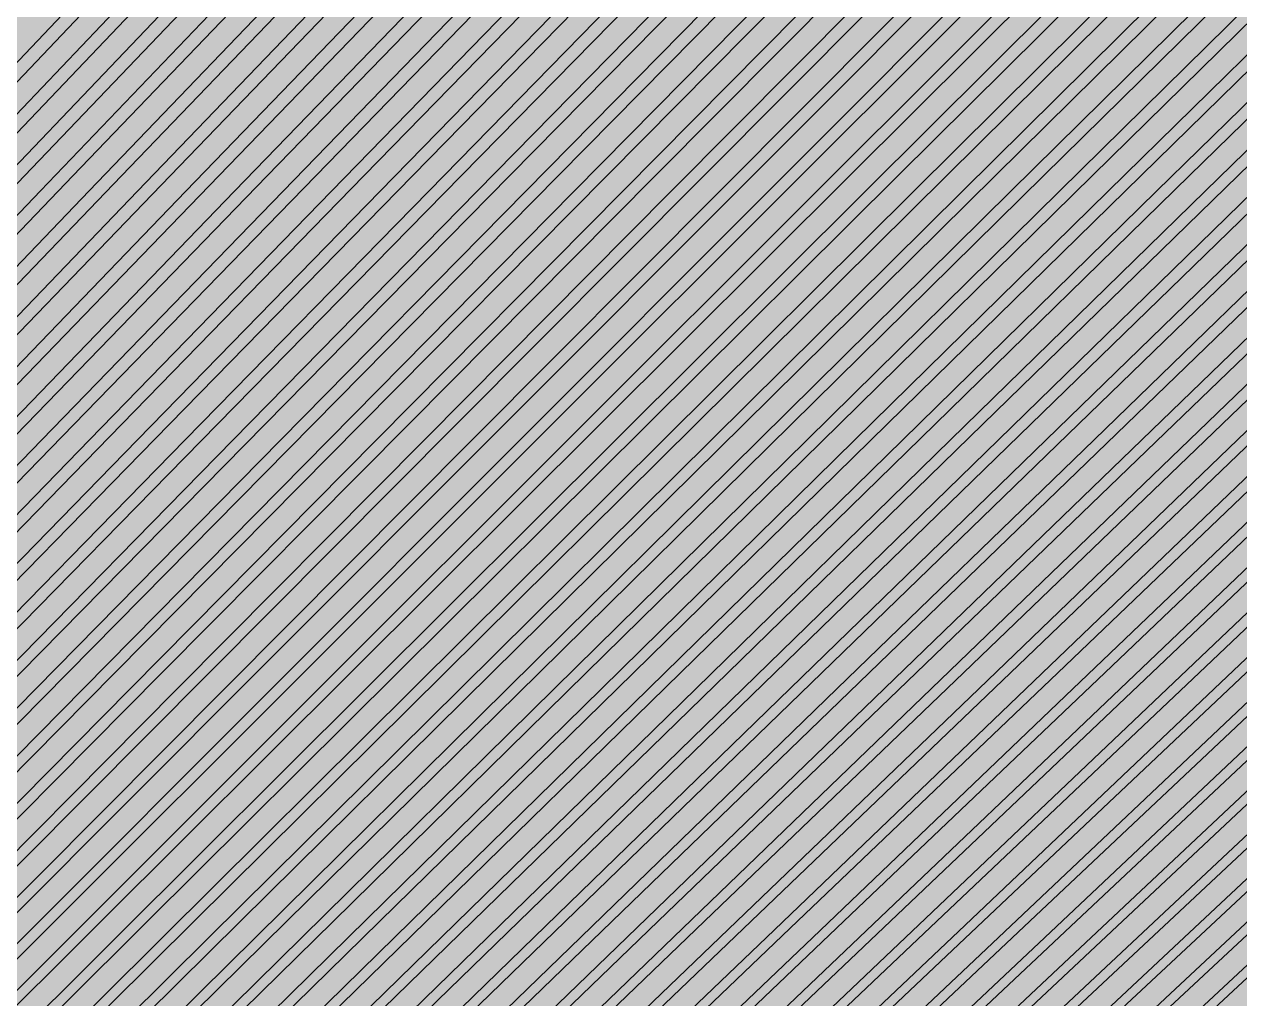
# Model space of a CAD drawing. Header units: metres. Extents: x -7231 to 10969, y -37556 to 1873.
# Drawn here: x 3355.6 to 3465.6, y -18628.2 to -18540 of the extents above; entities that cross this region are included whole.
import ezdxf

# ---------------------------------------------------------------- set-up
doc = ezdxf.new("R2010")
doc.units = ezdxf.units.M
for name, color, linetype in [('Metal1', 4, 'CONTINUOUS'), ('Metal2', 3, 'CONTINUOUS'), ('Polyimide', 7, 'CONTINUOUS')]:
    doc.layers.add(name, color=color, linetype=linetype)

msp = doc.modelspace()

# ---------------------------------------------------------------- hatches: boundary and pattern name
at = {"layer": 'Polyimide'}
msp.add_hatch(color=7, dxfattribs=at).paths.add_polyline_path([(4065.69, -468), (4066.67, -501.99), (4068.51, -535.99), (4071.41, -569.99), (4075.54, -603.99), (4081.04, -637.99), (4088.01, -671.99), (4096.52, -705.98), (4106.62, -739.98), (4118.33, -773.98), (4131.63, -807.98), (4146.49, -841.98), (4162.87, -875.98), (4180.68, -909.97), (4199.83, -943.97), (4220.22, -977.97), (4241.73, -1011.97), (4264.21, -1045.97), (4287.52, -1079.96), (4311.51, -1113.96), (4336.01, -1147.96), (4360.86, -1181.96), (4385.88, -1215.96), (4410.89, -1249.96), (4435.74, -1283.95), (4460.24, -1317.95), (4484.23, -1351.95), (4507.54, -1385.95), (4530.02, -1419.95), (4551.53, -1453.94), (4571.92, -1487.94), (4591.07, -1521.94), (4608.88, -1555.94), (4625.26, -1589.94), (4640.12, -1623.94), (4653.42, -1657.93), (4665.13, -1691.93), (4675.23, -1725.93), (4683.74, -1759.93), (4690.71, -1793.93), (4696.21, -1827.93), (4700.34, -1861.92), (4703.24, -1895.92), (4705.08, -1929.92), (4706.06, -1963.92), (4706.44, -1997.92), (4706.5, -2031.91), (4706.5, -4793.02), (4709.95, -4838.39), (4720.22, -4882.71), (4737.08, -4924.98), (4760.13, -4964.2), (4788.85, -4999.49), (4822.58, -5030.03), (4860.53, -5055.12), (4901.85, -5074.18), (4901.85, -5074.18), (4970.68, -5105.23), (5034.7, -5145.26), (5092.76, -5193.54), (5143.8, -5249.19), (5186.89, -5311.2), (5221.24, -5378.44), (5246.23, -5449.69), (5261.41, -5523.66), (5266.5, -5599), (5261.41, -5674.34), (5246.23, -5748.31), (5221.24, -5819.56), (5186.89, -5886.8), (5143.8, -5948.81), (5092.76, -6004.46), (5034.7, -6052.74), (4970.68, -6092.77), (4901.85, -6123.82), (4860.53, -6142.88), (4822.58, -6167.97), (4788.85, -6198.51), (4760.13, -6233.8), (4737.08, -6273.02), (4720.22, -6315.29), (4709.95, -6359.61), (4706.5, -6404.98), (4706.5, -9221.52), (4709.95, -9266.88), (4720.22, -9311.21), (4737.08, -9353.47), (4760.13, -9392.7), (4788.85, -9427.98), (4822.58, -9458.52), (4860.53, -9483.61), (4901.85, -9502.67), (4970.68, -9533.72), (5034.7, -9573.75), (5092.76, -9622.03), (5143.8, -9677.68), (5186.89, -9739.69), (5221.24, -9806.94), (5246.23, -9878.19), (5261.41, -9952.16), (5266.5, -10027.49), (5261.41, -10102.83), (5246.23, -10176.8), (5221.24, -10248.05), (5186.89, -10315.3), (5143.8, -10377.31), (5092.76, -10432.96), (5034.7, -10481.24), (4970.68, -10521.27), (4901.85, -10552.32), (4860.53, -10571.38), (4822.58, -10596.46), (4788.85, -10627), (4760.13, -10662.29), (4737.08, -10701.52), (4720.22, -10743.78), (4709.95, -10788.1), (4706.5, -10833.47), (4706.5, -13650.01), (4709.95, -13695.38), (4720.22, -13739.7), (4737.08, -13781.96), (4760.13, -13821.19), (4788.85, -13856.48), (4822.58, -13887.02), (4860.53, -13912.11), (4901.85, -13931.17), (4970.68, -13962.22), (5034.7, -14002.25), (5092.76, -14050.53), (5143.8, -14106.18), (5186.89, -14168.19), (5221.24, -14235.43), (5246.23, -14306.68), (5261.41, -14380.65), (5266.5, -14455.99), (5261.41, -14531.33), (5246.23, -14605.29), (5221.24, -14676.55), (5186.89, -14743.79), (5143.8, -14805.8), (5092.76, -14861.45), (5034.7, -14909.73), (4970.68, -14949.76), (4901.85, -14980.81), (4860.53, -14999.87), (4822.58, -15024.96), (4788.85, -15055.5), (4760.13, -15090.79), (4737.08, -15130.01), (4720.22, -15172.27), (4709.95, -15216.6), (4706.5, -15261.97), (4706.5, -15455.99), (4720.95, -15750.04), (4764.14, -16041.26), (4835.68, -16326.84), (4934.86, -16604.04), (5060.74, -16870.18), (5212.09, -17122.7), (5387.47, -17359.17), (5585.18, -17577.31), (5803.32, -17775.02), (6039.79, -17950.4), (6292.31, -18101.75), (6558.45, -18227.63), (6835.65, -18326.81), (7121.23, -18398.34), (7412.45, -18441.54), (7706.5, -18455.99), (9969.01, -18455.99), (10047.42, -18459.84), (10125.08, -18471.36), (10201.23, -18490.44), (10275.15, -18516.89), (10346.12, -18550.45), (10413.46, -18590.81), (10476.52, -18637.58), (10534.69, -18690.3), (10587.41, -18748.47), (10634.18, -18811.53), (10674.54, -18878.87), (10708.11, -18949.84), (10734.56, -19023.76), (10753.63, -19099.92), (10765.15, -19177.58), (10769.01, -19255.99), (10769.01, -20895.8), (10730.24, -20951.41), (10694.6, -21009.08), (10662.21, -21068.63), (10633.17, -21129.89), (10607.55, -21192.66), (10585.45, -21256.74), (10566.93, -21321.96), (10552.05, -21388.09), (10540.84, -21454.95), (10533.35, -21522.33), (10529.6, -21590.02), (10529.6, -21657.81), (10533.35, -21725.5), (10540.84, -21792.87), (10552.05, -21859.73), (10566.93, -21925.87), (10585.45, -21991.08), (10607.55, -22055.17), (10633.17, -22117.94), (10662.21, -22179.19), (10694.6, -22238.74), (10730.24, -22296.41), (10769.01, -22352.03), (10769.01, -32454.24), (10728.74, -32510.49), (10691.72, -32568.92), (10658.05, -32629.35), (10627.85, -32691.58), (10601.2, -32755.42), (10578.21, -32820.67), (10558.93, -32887.1), (10543.44, -32954.52), (10531.77, -33022.71), (10523.97, -33091.44), (10520.07, -33160.51), (10520.07, -33229.69), (10523.97, -33298.75), (10531.77, -33367.49), (10543.44, -33435.67), (10558.93, -33503.09), (10578.21, -33569.53), (10601.2, -33634.77), (10627.85, -33698.61), (10658.05, -33760.85), (10691.72, -33821.28), (10728.74, -33879.71), (10769.01, -33935.96), (10769.01, -36556), (10765.15, -36634.41), (10753.63, -36712.07), (10734.56, -36788.23), (10708.11, -36862.15), (10674.54, -36933.12), (10634.18, -37000.46), (10587.41, -37063.51), (10534.69, -37121.69), (10476.52, -37174.41), (10413.46, -37221.18), (10346.12, -37261.54), (10275.15, -37295.1), (10201.23, -37321.55), (10125.08, -37340.63), (10047.42, -37352.15), (9969.01, -37356), (-6231.01, -37356), (-6309.42, -37352.15), (-6387.08, -37340.63), (-6463.23, -37321.55), (-6537.15, -37295.1), (-6608.12, -37261.54), (-6675.46, -37221.18), (-6738.52, -37174.41), (-6796.69, -37121.69), (-6849.41, -37063.51), (-6896.18, -37000.46), (-6936.54, -36933.12), (-6970.11, -36862.15), (-6996.56, -36788.23), (-7015.63, -36712.07), (-7027.15, -36634.41), (-7031.01, -36556), (-7031.01, -33936), (-6990.74, -33879.75), (-6953.7, -33821.31), (-6920.03, -33760.88), (-6889.82, -33698.64), (-6863.18, -33634.8), (-6840.18, -33569.55), (-6820.9, -33503.11), (-6805.4, -33435.69), (-6793.74, -33367.49), (-6785.94, -33298.75), (-6782.03, -33229.68), (-6782.03, -33160.5), (-6785.94, -33091.43), (-6793.74, -33022.69), (-6805.4, -32954.5), (-6820.9, -32887.07), (-6840.18, -32820.63), (-6863.18, -32755.39), (-6889.82, -32691.54), (-6920.03, -32629.3), (-6953.7, -32568.87), (-6990.74, -32510.43), (-7031.01, -32454.18), (-7031.01, -22364.83), (-6990.74, -22308.58), (-6953.7, -22250.14), (-6920.03, -22189.71), (-6889.82, -22127.47), (-6863.18, -22063.62), (-6840.18, -21998.38), (-6820.9, -21931.94), (-6805.4, -21864.51), (-6793.74, -21796.32), (-6785.94, -21727.58), (-6782.03, -21658.51), (-6782.03, -21589.33), (-6785.94, -21520.26), (-6793.74, -21451.52), (-6805.4, -21383.32), (-6820.9, -21315.9), (-6840.18, -21249.46), (-6863.18, -21184.21), (-6889.82, -21120.37), (-6920.03, -21058.13), (-6953.7, -20997.7), (-6990.74, -20939.26), (-7031.01, -20883.01), (-7031.01, -19255.99), (-7027.15, -19177.58), (-7015.63, -19099.92), (-6996.56, -19023.76), (-6970.11, -18949.84), (-6936.54, -18878.87), (-6896.18, -18811.53), (-6849.41, -18748.47), (-6796.69, -18690.3), (-6738.52, -18637.58), (-6675.46, -18590.81), (-6608.12, -18550.45), (-6537.15, -18516.89), (-6463.23, -18490.44), (-6387.08, -18471.36), (-6309.42, -18459.84), (-6231.01, -18455.99), (-3968.5, -18455.99), (-3674.45, -18441.54), (-3383.23, -18398.34), (-3097.65, -18326.81), (-2820.45, -18227.63), (-2554.31, -18101.75), (-2301.79, -17950.4), (-2065.32, -17775.02), (-1847.18, -17577.31), (-1649.47, -17359.17), (-1474.09, -17122.7), (-1322.74, -16870.18), (-1196.86, -16604.04), (-1097.68, -16326.84), (-1026.14, -16041.26), (-982.95, -15750.04), (-968.5, -15455.99), (-968.5, -15261.97), (-971.95, -15216.6), (-982.22, -15172.27), (-999.08, -15130.01), (-1022.13, -15090.79), (-1050.85, -15055.5), (-1084.58, -15024.96), (-1122.53, -14999.87), (-1163.85, -14980.81), (-1232.68, -14949.76), (-1296.7, -14909.73), (-1354.76, -14861.45), (-1405.8, -14805.8), (-1448.89, -14743.79), (-1483.24, -14676.55), (-1508.23, -14605.29), (-1523.41, -14531.33), (-1528.5, -14455.99), (-1523.41, -14380.65), (-1508.23, -14306.68), (-1483.24, -14235.43), (-1448.89, -14168.19), (-1405.8, -14106.18), (-1354.76, -14050.53), (-1296.7, -14002.25), (-1232.68, -13962.22), (-1163.85, -13931.17), (-1122.53, -13912.11), (-1084.58, -13887.02), (-1050.85, -13856.48), (-1022.13, -13821.19), (-999.08, -13781.96), (-982.22, -13739.7), (-971.95, -13695.38), (-968.5, -13650.01), (-968.5, -12309.64), (-971.95, -12264.27), (-982.22, -12219.94), (-999.08, -12177.68), (-1022.13, -12138.46), (-1050.85, -12103.17), (-1084.58, -12072.63), (-1122.53, -12047.54), (-1163.85, -12028.48), (-1232.68, -11997.43), (-1296.7, -11957.4), (-1354.76, -11909.12), (-1405.8, -11853.47), (-1448.89, -11791.46), (-1483.24, -11724.22), (-1508.23, -11652.96), (-1523.41, -11579), (-1528.5, -11503.66), (-1523.41, -11428.32), (-1508.23, -11354.35), (-1483.24, -11283.1), (-1448.89, -11215.86), (-1405.8, -11153.85), (-1354.76, -11098.2), (-1296.7, -11049.92), (-1232.68, -11009.89), (-1163.85, -10978.84), (-1122.53, -10959.78), (-1084.58, -10934.69), (-1050.85, -10904.15), (-1022.13, -10868.86), (-999.08, -10829.63), (-982.22, -10787.37), (-971.95, -10743.05), (-968.5, -10697.68), (-968.5, -9357.31), (-971.95, -9311.94), (-982.22, -9267.62), (-999.08, -9225.35), (-1022.13, -9186.13), (-1050.85, -9150.84), (-1084.58, -9120.3), (-1122.53, -9095.21), (-1163.85, -9076.15), (-1163.85, -9076.15), (-1232.68, -9045.1), (-1296.7, -9005.07), (-1354.76, -8956.79), (-1405.8, -8901.14), (-1448.89, -8839.13), (-1483.24, -8771.89), (-1508.23, -8700.64), (-1523.41, -8626.67), (-1528.5, -8551.33), (-1523.41, -8475.99), (-1508.23, -8402.02), (-1483.24, -8330.77), (-1448.89, -8263.53), (-1405.8, -8201.52), (-1354.76, -8145.87), (-1296.7, -8097.59), (-1232.68, -8057.56), (-1163.85, -8026.51), (-1163.85, -8026.51), (-1122.53, -8007.45), (-1084.58, -7982.36), (-1050.85, -7951.82), (-1022.13, -7916.53), (-999.08, -7877.31), (-982.22, -7835.04), (-971.95, -7790.72), (-968.5, -7745.35), (-968.5, -6404.98), (-971.95, -6359.61), (-982.22, -6315.29), (-999.08, -6273.02), (-1022.13, -6233.8), (-1050.85, -6198.51), (-1084.58, -6167.97), (-1122.53, -6142.88), (-1163.85, -6123.82), (-1163.85, -6123.82), (-1232.68, -6092.77), (-1296.7, -6052.74), (-1354.76, -6004.46), (-1405.8, -5948.81), (-1448.89, -5886.8), (-1483.24, -5819.56), (-1508.23, -5748.31), (-1523.41, -5674.34), (-1528.5, -5599), (-1523.41, -5523.66), (-1508.23, -5449.69), (-1483.24, -5378.44), (-1448.89, -5311.2), (-1405.8, -5249.19), (-1354.76, -5193.54), (-1296.7, -5145.26), (-1232.68, -5105.23), (-1163.85, -5074.18), (-1163.85, -5074.18), (-1122.53, -5055.12), (-1084.58, -5030.03), (-1050.85, -4999.49), (-1022.13, -4964.2), (-999.08, -4924.98), (-982.22, -4882.71), (-971.95, -4838.39), (-968.5, -4793.02), (-968.5, -2031.91), (-968.44, -1997.92), (-968.06, -1963.92), (-967.05, -1929.92), (-965.18, -1895.92), (-962.22, -1861.92), (-958.01, -1827.93), (-952.41, -1793.93), (-945.31, -1759.93), (-936.64, -1725.93), (-926.35, -1691.93), (-914.43, -1657.93), (-900.88, -1623.94), (-885.74, -1589.94), (-869.05, -1555.94), (-850.91, -1521.94), (-831.4, -1487.94), (-810.63, -1453.94), (-788.72, -1419.95), (-765.82, -1385.95), (-742.07, -1351.95), (-717.63, -1317.95), (-692.67, -1283.95), (-667.36, -1249.96), (-641.88, -1215.96), (-616.39, -1181.96), (-591.08, -1147.96), (-566.12, -1113.96), (-541.68, -1079.96), (-517.93, -1045.97), (-495.03, -1011.97), (-473.12, -977.97), (-452.35, -943.97), (-432.84, -909.97), (-414.7, -875.98), (-398.01, -841.98), (-382.87, -807.98), (-369.32, -773.98), (-357.4, -739.98), (-347.11, -705.98), (-338.44, -671.99), (-331.34, -637.99), (-325.74, -603.99), (-321.53, -569.99), (-318.57, -535.99), (-316.7, -501.99), (-315.69, -468), (-315.31, -434), (-315.25, -400), (-315.25, 401), (-315.25, 451), (-315.25, 1644), (-270.25, 1644), (-270.03, 1637.13), (-269.35, 1630.29), (-268.23, 1623.52), (-266.67, 1616.82), (-264.68, 1610.25), (-262.26, 1603.82), (-259.42, 1597.56), (-256.18, 1591.5), (-252.55, 1585.67), (-248.55, 1580.08), (-244.19, 1574.77), (-239.5, 1569.75), (-234.48, 1565.06), (-229.17, 1560.7), (-223.58, 1556.7), (-217.75, 1553.07), (-211.69, 1549.83), (-205.43, 1546.99), (-199, 1544.57), (-192.43, 1542.58), (-185.73, 1541.02), (-178.96, 1539.9), (-172.12, 1539.22), (-165.25, 1539), (-158.38, 1539.22), (-151.54, 1539.9), (-144.77, 1541.02), (-138.07, 1542.58), (-131.5, 1544.57), (-125.07, 1546.99), (-118.81, 1549.83), (-112.75, 1553.07), (-106.92, 1556.7), (-101.33, 1560.7), (-96.02, 1565.06), (-91, 1569.75), (-86.31, 1574.77), (-81.95, 1580.08), (-77.95, 1585.67), (-74.32, 1591.5), (-71.08, 1597.56), (-68.24, 1603.82), (-65.82, 1610.25), (-63.83, 1616.82), (-62.27, 1623.52), (-61.15, 1630.29), (-60.47, 1637.13), (-60.25, 1644), (1853, 1644), (1853, 1573), (3815.25, 1573), (3815.46, 1579.54), (3816.11, 1586.05), (3817.17, 1592.51), (3818.66, 1598.88), (3820.56, 1605.14), (3822.86, 1611.27), (3825.56, 1617.23), (3828.65, 1623), (3832.1, 1628.56), (3835.91, 1633.88), (3840.07, 1638.93), (3844.54, 1643.71), (3849.32, 1648.18), (3854.37, 1652.34), (3859.69, 1656.15), (3865.25, 1659.6), (3871.02, 1662.69), (3876.98, 1665.39), (3883.11, 1667.69), (3889.37, 1669.59), (3895.74, 1671.08), (3902.2, 1672.14), (3908.71, 1672.79), (3915.25, 1673), (3921.79, 1672.79), (3928.3, 1672.14), (3934.76, 1671.08), (3941.13, 1669.59), (3947.39, 1667.69), (3953.52, 1665.39), (3959.48, 1662.69), (3965.25, 1659.6), (3970.81, 1656.15), (3976.13, 1652.34), (3981.18, 1648.18), (3985.96, 1643.71), (3990.43, 1638.93), (3994.59, 1633.88), (3998.4, 1628.56), (4001.85, 1623), (4004.94, 1617.23), (4007.64, 1611.27), (4009.94, 1605.14), (4011.84, 1598.88), (4013.33, 1592.51), (4014.39, 1586.05), (4015.04, 1579.54), (4015.25, 1573), (4065.25, 1573), (4065.25, 451), (4065.25, 401), (4065.25, -400), (4065.31, -434), (4065.69, -468)])

# ---------------------------------------------------------------- linework, layer by layer
at = {"layer": 'Metal1'}
for points in [[(3213.25, -19211.91), (3213.99, -18721.05), (3214.85, -18711.86), (3215.68, -18702.81), (3216.55, -18698.12), (3224.66, -18682.23), (3239.84, -18666.26), (3261.23, -18643.76), (3282.62, -18621.26), (3304.01, -18598.75), (3325.4, -18576.25), (3346.79, -18553.75), (3368.18, -18531.25), (3389.57, -18508.75), (3410.96, -18486.25), (3432.35, -18463.75), (3453.74, -18441.25)], [(3221.25, -19211.91), (3221.99, -18721.06), (3222.85, -18711.86), (3223.69, -18702.81), (3224.56, -18698.12), (3232.7, -18682.24), (3247.99, -18666.25), (3269.51, -18643.75), (3291.03, -18621.25), (3312.54, -18598.75), (3334.06, -18576.25), (3355.58, -18553.75), (3377.1, -18531.25), (3398.61, -18508.75), (3420.13, -18486.25), (3441.65, -18463.75), (3463.16, -18441.25)], [(3229.25, -19211.91), (3229.99, -18721.06), (3230.86, -18711.85), (3231.7, -18702.81), (3232.58, -18698.12), (3240.75, -18682.26), (3256.15, -18666.25), (3277.79, -18643.75), (3299.44, -18621.25), (3321.08, -18598.75), (3342.72, -18576.25), (3364.37, -18553.75), (3386.01, -18531.25), (3407.66, -18508.75), (3429.3, -18486.25), (3450.94, -18463.75), (3472.59, -18441.25)], [(3237.25, -19211.91), (3237.99, -18721.06), (3238.86, -18711.85), (3239.71, -18702.81), (3240.59, -18698.12), (3248.8, -18682.27), (3264.3, -18666.25), (3286.07, -18643.75), (3307.84, -18621.25), (3329.61, -18598.75), (3351.39, -18576.25), (3373.16, -18553.75), (3394.93, -18531.25), (3416.7, -18508.75), (3438.47, -18486.25), (3460.24, -18463.74), (3482.01, -18441.24)], [(3245.25, -19211.91), (3245.99, -18721.06), (3246.87, -18711.85), (3247.72, -18702.81), (3248.61, -18698.12), (3256.84, -18682.29), (3272.45, -18666.25), (3294.35, -18643.75), (3316.25, -18621.25), (3338.15, -18598.75), (3360.05, -18576.25), (3381.95, -18553.75), (3403.85, -18531.24), (3425.74, -18508.74), (3447.64, -18486.24), (3469.54, -18463.74), (3491.44, -18441.24)], [(3253.25, -19211.91), (3253.99, -18721.06), (3254.87, -18711.85), (3255.73, -18702.81), (3256.62, -18698.11), (3264.89, -18682.3), (3280.61, -18666.25), (3302.63, -18643.75), (3324.66, -18621.25), (3346.69, -18598.74), (3368.71, -18576.24), (3390.74, -18553.74), (3412.76, -18531.24), (3434.79, -18508.74), (3456.81, -18486.24), (3478.84, -18463.74), (3500.86, -18441.24)], [(3261.25, -19211.91), (3261.99, -18721.06), (3262.88, -18711.85), (3263.74, -18702.81), (3264.64, -18698.11), (3272.94, -18682.32), (3288.76, -18666.24), (3310.92, -18643.74), (3333.07, -18621.24), (3355.22, -18598.74), (3377.37, -18576.24), (3399.53, -18553.74), (3421.68, -18531.24), (3443.83, -18508.74), (3465.98, -18486.24), (3488.14, -18463.74), (3510.29, -18441.24)], [(3269.25, -19211.91), (3269.99, -18721.07), (3270.88, -18711.85), (3271.75, -18702.8), (3272.65, -18698.11), (3280.98, -18682.33), (3296.92, -18666.24), (3319.2, -18643.74), (3341.48, -18621.24), (3363.76, -18598.74), (3386.04, -18576.24), (3408.32, -18553.74), (3430.6, -18531.24), (3452.88, -18508.74), (3475.16, -18486.24), (3497.44, -18463.74), (3519.72, -18441.24)], [(3277.25, -19211.9), (3277.99, -18721.07), (3278.89, -18711.85), (3279.76, -18702.8), (3280.67, -18698.11), (3289.03, -18682.35), (3305.07, -18666.24), (3327.48, -18643.74), (3349.88, -18621.24), (3372.29, -18598.74), (3394.7, -18576.24), (3417.11, -18553.74), (3439.51, -18531.24), (3461.92, -18508.74), (3484.33, -18486.23), (3506.73, -18463.73), (3529.14, -18441.23)], [(3285.25, -19211.9), (3285.99, -18721.07), (3286.89, -18711.85), (3287.77, -18702.8), (3288.69, -18698.11), (3297.07, -18682.36), (3313.22, -18666.24), (3335.76, -18643.74), (3358.29, -18621.24), (3380.83, -18598.74), (3403.36, -18576.24), (3425.9, -18553.73), (3448.43, -18531.23), (3470.96, -18508.73), (3493.5, -18486.23), (3516.03, -18463.73), (3538.57, -18441.23)], [(3293.25, -19211.9), (3293.99, -18721.07), (3294.9, -18711.85), (3295.78, -18702.8), (3296.7, -18698.11), (3305.12, -18682.38), (3321.38, -18666.24), (3344.04, -18643.74), (3366.7, -18621.24), (3389.36, -18598.73), (3412.02, -18576.23), (3434.68, -18553.73), (3457.35, -18531.23), (3480.01, -18508.73), (3502.67, -18486.23), (3525.33, -18463.73), (3547.99, -18441.23)], [(3301.25, -19211.9), (3301.99, -18721.07), (3302.9, -18711.85), (3303.79, -18702.8), (3304.72, -18698.11), (3313.17, -18682.39), (3329.53, -18666.23), (3352.32, -18643.73), (3375.11, -18621.23), (3397.9, -18598.73), (3420.69, -18576.23), (3443.47, -18553.73), (3466.26, -18531.23), (3489.05, -18508.73), (3511.84, -18486.23), (3534.63, -18463.73), (3557.42, -18441.23)], [(3309.25, -19211.9), (3309.99, -18721.07), (3310.91, -18711.85), (3311.8, -18702.8), (3312.73, -18698.1), (3321.21, -18682.41), (3337.69, -18666.23), (3360.6, -18643.73), (3383.52, -18621.23), (3406.43, -18598.73), (3429.35, -18576.23), (3452.26, -18553.73), (3475.18, -18531.23), (3498.09, -18508.73), (3521.01, -18486.23), (3543.93, -18463.73), (3566.84, -18441.23)], [(3317.25, -19211.9), (3317.99, -18721.08), (3318.91, -18711.85), (3319.81, -18702.8), (3320.75, -18698.1), (3329.26, -18682.42), (3345.84, -18666.23), (3368.88, -18643.73), (3391.93, -18621.23), (3414.97, -18598.73), (3438.01, -18576.23), (3461.05, -18553.73), (3484.1, -18531.23), (3507.14, -18508.73), (3530.18, -18486.23), (3553.22, -18463.72), (3576.27, -18441.22)], [(3325.25, -19211.9), (3325.99, -18721.08), (3326.92, -18711.85), (3327.82, -18702.8), (3328.76, -18698.1), (3337.3, -18682.44), (3353.99, -18666.23), (3377.16, -18643.73), (3400.33, -18621.23), (3423.5, -18598.73), (3446.67, -18576.23), (3469.84, -18553.73), (3493.01, -18531.22), (3516.18, -18508.72), (3539.35, -18486.22), (3562.52, -18463.72), (3585.69, -18441.22)], [(3333.25, -19211.9), (3333.99, -18721.08), (3334.92, -18711.85), (3335.83, -18702.8), (3336.78, -18698.1), (3345.35, -18682.45), (3362.15, -18666.23), (3385.44, -18643.73), (3408.74, -18621.23), (3432.04, -18598.72), (3455.34, -18576.22), (3478.63, -18553.72), (3501.93, -18531.22), (3525.23, -18508.72), (3548.52, -18486.22), (3571.82, -18463.72), (3595.12, -18441.22)], [(3341.25, -19211.9), (3341.99, -18721.08), (3342.93, -18711.85), (3343.84, -18702.8), (3344.79, -18698.1), (3353.39, -18682.47), (3370.3, -18666.22), (3393.73, -18643.72), (3417.15, -18621.22), (3440.57, -18598.72), (3464, -18576.22), (3487.42, -18553.72), (3510.85, -18531.22), (3534.27, -18508.72), (3557.69, -18486.22), (3581.12, -18463.72), (3604.54, -18441.22)], [(3349.25, -19211.9), (3349.99, -18721.08), (3350.93, -18711.85), (3351.85, -18702.8), (3352.81, -18698.1), (3361.44, -18682.48), (3378.46, -18666.22), (3402.01, -18643.72), (3425.56, -18621.22), (3449.11, -18598.72), (3472.66, -18576.22), (3496.21, -18553.72), (3519.76, -18531.22), (3543.31, -18508.72), (3566.87, -18486.22), (3590.42, -18463.72), (3613.97, -18441.22)], [(3357.25, -19211.9), (3357.99, -18721.08), (3358.94, -18711.85), (3359.86, -18702.8), (3360.82, -18698.1), (3369.48, -18682.5), (3386.61, -18666.22), (3410.29, -18643.72), (3433.97, -18621.22), (3457.64, -18598.72), (3481.32, -18576.22), (3505, -18553.72), (3528.68, -18531.22), (3552.36, -18508.72), (3576.04, -18486.22), (3599.71, -18463.71), (3623.39, -18441.21)], [(3365.25, -19211.9), (3365.99, -18721.09), (3366.94, -18711.85), (3367.87, -18702.79), (3368.84, -18698.09), (3377.53, -18682.51), (3394.76, -18666.22), (3418.57, -18643.72), (3442.37, -18621.22), (3466.18, -18598.72), (3489.99, -18576.22), (3513.79, -18553.72), (3537.6, -18531.22), (3561.4, -18508.71), (3585.21, -18486.21), (3609.01, -18463.71), (3632.82, -18441.21)], [(3373.25, -19211.9), (3373.99, -18721.09), (3374.95, -18711.85), (3375.88, -18702.79), (3376.85, -18698.09), (3385.57, -18682.53), (3402.92, -18666.22), (3426.85, -18643.72), (3450.78, -18621.22), (3474.72, -18598.72), (3498.65, -18576.21), (3522.58, -18553.71), (3546.51, -18531.21), (3570.45, -18508.71), (3594.38, -18486.21), (3618.31, -18463.71), (3642.24, -18441.21)], [(3381.25, -19211.9), (3381.99, -18721.09), (3382.95, -18711.84), (3383.89, -18702.79), (3384.87, -18698.09), (3393.61, -18682.54), (3411.07, -18666.22), (3435.13, -18643.71), (3459.19, -18621.21), (3483.25, -18598.71), (3507.31, -18576.21), (3531.37, -18553.71), (3555.43, -18531.21), (3579.49, -18508.71), (3603.55, -18486.21), (3627.61, -18463.71), (3651.67, -18441.21)], [(3389.25, -19211.9), (3389.99, -18721.09), (3390.96, -18711.84), (3391.9, -18702.79), (3392.88, -18698.09), (3401.66, -18682.56), (3419.23, -18666.21), (3443.41, -18643.71), (3467.6, -18621.21), (3491.79, -18598.71), (3515.97, -18576.21), (3540.16, -18553.71), (3564.35, -18531.21), (3588.53, -18508.71), (3612.72, -18486.21), (3636.91, -18463.71), (3661.09, -18441.21)], [(3455.19, -18442.63), (3433.8, -18465.13), (3412.41, -18487.63), (3391.02, -18510.13), (3369.63, -18532.63), (3348.24, -18555.13), (3326.85, -18577.63), (3305.46, -18600.13), (3284.07, -18622.63), (3262.68, -18645.13), (3241.29, -18667.63), (3226.31, -18683.4), (3218.46, -18698.77), (3217.66, -18703.08), (3216.84, -18712.04), (3216.01, -18721.15), (3216.75, -19211.91)], [(3464.61, -18442.63), (3443.09, -18465.13), (3421.57, -18487.63), (3400.06, -18510.13), (3378.54, -18532.63), (3357.02, -18555.13), (3335.51, -18577.63), (3313.99, -18600.14), (3292.47, -18622.64), (3270.96, -18645.14), (3249.44, -18667.64), (3234.35, -18683.42), (3226.48, -18698.77), (3225.67, -18703.09), (3224.84, -18712.04), (3224.01, -18721.15), (3224.75, -19211.91)], [(3474.03, -18442.63), (3452.39, -18465.13), (3430.74, -18487.63), (3409.1, -18510.13), (3387.45, -18532.64), (3365.81, -18555.14), (3344.17, -18577.64), (3322.52, -18600.14), (3300.88, -18622.64), (3279.23, -18645.14), (3257.59, -18667.64), (3242.39, -18683.43), (3234.49, -18698.78), (3233.68, -18703.09), (3232.85, -18712.04), (3232.01, -18721.15), (3232.75, -19211.91)], [(3483.45, -18442.63), (3461.68, -18465.14), (3439.91, -18487.64), (3418.14, -18510.14), (3396.37, -18532.64), (3374.59, -18555.14), (3352.82, -18577.64), (3331.05, -18600.14), (3309.28, -18622.64), (3287.51, -18645.14), (3265.74, -18667.64), (3250.44, -18683.45), (3242.5, -18698.78), (3241.69, -18703.09), (3240.85, -18712.04), (3240.01, -18721.15), (3240.75, -19211.91)], [(3492.87, -18442.64), (3470.97, -18465.14), (3449.08, -18487.64), (3427.18, -18510.14), (3405.28, -18532.64), (3383.38, -18555.14), (3361.48, -18577.64), (3339.58, -18600.14), (3317.69, -18622.64), (3295.79, -18645.14), (3273.89, -18667.64), (3258.48, -18683.47), (3250.52, -18698.78), (3249.7, -18703.09), (3248.86, -18712.04), (3248.01, -18721.16), (3248.75, -19211.91)], [(3502.29, -18442.64), (3480.27, -18465.14), (3458.24, -18487.64), (3436.22, -18510.14), (3414.19, -18532.64), (3392.17, -18555.14), (3370.14, -18577.64), (3348.11, -18600.14), (3326.09, -18622.64), (3304.06, -18645.14), (3282.04, -18667.65), (3266.53, -18683.49), (3258.53, -18698.78), (3257.71, -18703.09), (3256.86, -18712.04), (3256.01, -18721.16), (3256.75, -19211.91)], [(3511.72, -18442.64), (3489.56, -18465.14), (3467.41, -18487.64), (3445.26, -18510.14), (3423.1, -18532.64), (3400.95, -18555.14), (3378.8, -18577.64), (3356.65, -18600.15), (3334.49, -18622.65), (3312.34, -18645.15), (3290.19, -18667.65), (3274.57, -18683.51), (3266.55, -18698.78), (3265.72, -18703.09), (3264.87, -18712.04), (3264.01, -18721.16), (3264.75, -19211.91)], [(3521.14, -18442.64), (3498.86, -18465.14), (3476.58, -18487.64), (3454.3, -18510.14), (3432.02, -18532.65), (3409.74, -18555.15), (3387.46, -18577.65), (3365.18, -18600.15), (3342.9, -18622.65), (3320.62, -18645.15), (3298.34, -18667.65), (3282.61, -18683.53), (3274.56, -18698.78), (3273.73, -18703.09), (3272.87, -18712.04), (3272.01, -18721.16), (3272.75, -19211.91)], [(3530.56, -18442.64), (3508.15, -18465.15), (3485.74, -18487.65), (3463.34, -18510.15), (3440.93, -18532.65), (3418.52, -18555.15), (3396.12, -18577.65), (3373.71, -18600.15), (3351.3, -18622.65), (3328.89, -18645.15), (3306.49, -18667.65), (3290.66, -18683.55), (3282.58, -18698.78), (3281.74, -18703.09), (3280.88, -18712.04), (3280.01, -18721.16), (3280.75, -19211.9)], [(3539.98, -18442.65), (3517.44, -18465.15), (3494.91, -18487.65), (3472.38, -18510.15), (3449.84, -18532.65), (3427.31, -18555.15), (3404.77, -18577.65), (3382.24, -18600.15), (3359.71, -18622.65), (3337.17, -18645.15), (3314.64, -18667.65), (3298.7, -18683.57), (3290.59, -18698.79), (3289.75, -18703.09), (3288.88, -18712.04), (3288.01, -18721.17), (3288.75, -19211.9)], [(3549.4, -18442.65), (3526.74, -18465.15), (3504.08, -18487.65), (3481.42, -18510.15), (3458.76, -18532.65), (3436.09, -18555.15), (3413.43, -18577.65), (3390.77, -18600.15), (3368.11, -18622.65), (3345.45, -18645.15), (3322.79, -18667.66), (3306.74, -18683.59), (3298.61, -18698.79), (3297.76, -18703.09), (3296.89, -18712.04), (3296.01, -18721.17), (3296.75, -19211.9)], [(3558.82, -18442.65), (3536.03, -18465.15), (3513.24, -18487.65), (3490.46, -18510.15), (3467.67, -18532.65), (3444.88, -18555.15), (3422.09, -18577.65), (3399.3, -18600.16), (3376.51, -18622.66), (3353.73, -18645.16), (3330.94, -18667.66), (3314.78, -18683.61), (3306.62, -18698.79), (3305.77, -18703.09), (3304.89, -18712.04), (3304.01, -18721.17), (3304.75, -19211.9)], [(3568.24, -18442.65), (3545.33, -18465.15), (3522.41, -18487.65), (3499.5, -18510.15), (3476.58, -18532.66), (3453.67, -18555.16), (3430.75, -18577.66), (3407.83, -18600.16), (3384.92, -18622.66), (3362, -18645.16), (3339.09, -18667.66), (3322.83, -18683.63), (3314.63, -18698.79), (3313.78, -18703.09), (3312.9, -18712.05), (3312.01, -18721.17), (3312.75, -19211.9)], [(3577.66, -18442.65), (3554.62, -18465.16), (3531.58, -18487.66), (3508.54, -18510.16), (3485.49, -18532.66), (3462.45, -18555.16), (3439.41, -18577.66), (3416.37, -18600.16), (3393.32, -18622.66), (3370.28, -18645.16), (3347.24, -18667.66), (3330.87, -18683.64), (3322.65, -18698.79), (3321.79, -18703.09), (3320.9, -18712.05), (3320.01, -18721.18), (3320.75, -19211.9)], [(3587.09, -18442.66), (3563.92, -18465.16), (3540.75, -18487.66), (3517.58, -18510.16), (3494.41, -18532.66), (3471.24, -18555.16), (3448.07, -18577.66), (3424.9, -18600.16), (3401.73, -18622.66), (3378.56, -18645.16), (3355.39, -18667.66), (3338.91, -18683.66), (3330.66, -18698.79), (3329.8, -18703.1), (3328.91, -18712.05), (3328.01, -18721.18), (3328.75, -19211.9)], [(3596.51, -18442.66), (3573.21, -18465.16), (3549.91, -18487.66), (3526.62, -18510.16), (3503.32, -18532.66), (3480.02, -18555.16), (3456.73, -18577.66), (3433.43, -18600.16), (3410.13, -18622.66), (3386.83, -18645.16), (3363.54, -18667.67), (3346.95, -18683.68), (3338.68, -18698.79), (3337.81, -18703.1), (3336.91, -18712.05), (3336.01, -18721.18), (3336.75, -19211.9)], [(3605.93, -18442.66), (3582.5, -18465.16), (3559.08, -18487.66), (3535.66, -18510.16), (3512.23, -18532.66), (3488.81, -18555.16), (3465.38, -18577.66), (3441.96, -18600.17), (3418.54, -18622.67), (3395.11, -18645.17), (3371.69, -18667.67), (3355, -18683.7), (3346.69, -18698.8), (3345.82, -18703.1), (3344.92, -18712.05), (3344.01, -18721.18), (3344.75, -19211.9)], [(3615.35, -18442.66), (3591.8, -18465.16), (3568.25, -18487.66), (3544.7, -18510.16), (3521.14, -18532.66), (3497.59, -18555.17), (3474.04, -18577.67), (3450.49, -18600.17), (3426.94, -18622.67), (3403.39, -18645.17), (3379.84, -18667.67), (3363.04, -18683.72), (3354.71, -18698.8), (3353.83, -18703.1), (3352.92, -18712.05), (3352.01, -18721.18), (3352.75, -19211.9)], [(3624.77, -18442.66), (3601.09, -18465.16), (3577.41, -18487.67), (3553.74, -18510.17), (3530.06, -18532.67), (3506.38, -18555.17), (3482.7, -18577.67), (3459.02, -18600.17), (3435.34, -18622.67), (3411.67, -18645.17), (3387.99, -18667.67), (3371.08, -18683.74), (3362.72, -18698.8), (3361.84, -18703.1), (3360.93, -18712.05), (3360.01, -18721.19), (3360.75, -19211.9)], [(3634.19, -18442.67), (3610.39, -18465.17), (3586.58, -18487.67), (3562.78, -18510.17), (3538.97, -18532.67), (3515.16, -18555.17), (3491.36, -18577.67), (3467.55, -18600.17), (3443.75, -18622.67), (3419.94, -18645.17), (3396.14, -18667.67), (3379.12, -18683.76), (3370.74, -18698.8), (3369.85, -18703.1), (3368.93, -18712.05), (3368.01, -18721.19), (3368.75, -19211.9)], [(3643.61, -18442.67), (3619.68, -18465.17), (3595.75, -18487.67), (3571.82, -18510.17), (3547.88, -18532.67), (3523.95, -18555.17), (3500.02, -18577.67), (3476.09, -18600.17), (3452.15, -18622.67), (3428.22, -18645.17), (3404.29, -18667.67), (3387.16, -18683.77), (3378.75, -18698.8), (3377.86, -18703.1), (3376.94, -18712.05), (3376.01, -18721.19), (3376.75, -19211.9)], [(3653.03, -18442.67), (3628.97, -18465.17), (3604.91, -18487.67), (3580.86, -18510.17), (3556.8, -18532.67), (3532.74, -18555.17), (3508.68, -18577.67), (3484.62, -18600.17), (3460.56, -18622.68), (3436.5, -18645.18), (3412.44, -18667.68), (3395.21, -18683.79), (3386.76, -18698.8), (3385.87, -18703.1), (3384.94, -18712.05), (3384.01, -18721.19), (3384.75, -19211.9)], [(3662.46, -18442.67), (3638.27, -18465.17), (3614.08, -18487.67), (3589.9, -18510.17), (3565.71, -18532.67), (3541.52, -18555.17), (3517.33, -18577.68), (3493.15, -18600.18), (3468.96, -18622.68), (3444.77, -18645.18), (3420.59, -18667.68), (3403.25, -18683.81), (3394.78, -18698.8), (3393.88, -18703.1), (3392.95, -18712.05), (3392.01, -18721.2), (3392.75, -19211.9)]]:
    msp.add_lwpolyline(points, dxfattribs=at)
at = {"layer": 'Metal2'}
for points in [[(3217.25, -19211.91), (3217.99, -18721.06), (3218.85, -18711.86), (3219.68, -18702.81), (3220.56, -18698.12), (3228.68, -18682.24), (3243.92, -18666.26), (3265.37, -18643.76), (3286.82, -18621.25), (3308.28, -18598.75), (3329.73, -18576.25), (3351.18, -18553.75), (3372.64, -18531.25), (3394.09, -18508.75), (3415.54, -18486.25), (3437, -18463.75), (3458.45, -18441.25)], [(3225.25, -19211.91), (3225.99, -18721.06), (3226.85, -18711.85), (3227.69, -18702.81), (3228.57, -18698.12), (3236.73, -18682.25), (3252.07, -18666.25), (3273.65, -18643.75), (3295.23, -18621.25), (3316.81, -18598.75), (3338.39, -18576.25), (3359.97, -18553.75), (3381.55, -18531.25), (3403.13, -18508.75), (3424.71, -18486.25), (3446.3, -18463.75), (3467.88, -18441.25)], [(3233.25, -19211.91), (3233.99, -18721.06), (3234.86, -18711.85), (3235.7, -18702.81), (3236.59, -18698.12), (3244.77, -18682.27), (3260.22, -18666.25), (3281.93, -18643.75), (3303.64, -18621.25), (3325.35, -18598.75), (3347.05, -18576.25), (3368.76, -18553.75), (3390.47, -18531.25), (3412.18, -18508.75), (3433.89, -18486.25), (3455.59, -18463.75), (3477.3, -18441.24)], [(3241.25, -19211.91), (3241.99, -18721.06), (3242.86, -18711.85), (3243.71, -18702.81), (3244.6, -18698.12), (3252.82, -18682.28), (3268.38, -18666.25), (3290.21, -18643.75), (3312.05, -18621.25), (3333.88, -18598.75), (3355.72, -18576.25), (3377.55, -18553.75), (3399.39, -18531.25), (3421.22, -18508.74), (3443.06, -18486.24), (3464.89, -18463.74), (3486.73, -18441.24)], [(3249.25, -19211.91), (3249.99, -18721.06), (3250.87, -18711.85), (3251.72, -18702.81), (3252.62, -18698.12), (3260.87, -18682.3), (3276.53, -18666.25), (3298.49, -18643.75), (3320.46, -18621.25), (3342.42, -18598.75), (3364.38, -18576.24), (3386.34, -18553.74), (3408.3, -18531.24), (3430.27, -18508.74), (3452.23, -18486.24), (3474.19, -18463.74), (3496.15, -18441.24)], [(3257.25, -19211.91), (3257.99, -18721.06), (3258.87, -18711.85), (3259.73, -18702.81), (3260.63, -18698.11), (3268.91, -18682.31), (3284.69, -18666.25), (3306.77, -18643.74), (3328.86, -18621.24), (3350.95, -18598.74), (3373.04, -18576.24), (3395.13, -18553.74), (3417.22, -18531.24), (3439.31, -18508.74), (3461.4, -18486.24), (3483.49, -18463.74), (3505.58, -18441.24)], [(3265.25, -19211.91), (3265.99, -18721.06), (3266.88, -18711.85), (3267.74, -18702.8), (3268.65, -18698.11), (3276.96, -18682.33), (3292.84, -18666.24), (3315.06, -18643.74), (3337.27, -18621.24), (3359.49, -18598.74), (3381.7, -18576.24), (3403.92, -18553.74), (3426.14, -18531.24), (3448.35, -18508.74), (3470.57, -18486.24), (3492.79, -18463.74), (3515, -18441.24)], [(3273.25, -19211.91), (3273.99, -18721.07), (3274.88, -18711.85), (3275.75, -18702.8), (3276.66, -18698.11), (3285.01, -18682.34), (3300.99, -18666.24), (3323.34, -18643.74), (3345.68, -18621.24), (3368.02, -18598.74), (3390.37, -18576.24), (3412.71, -18553.74), (3435.05, -18531.24), (3457.4, -18508.74), (3479.74, -18486.24), (3502.08, -18463.74), (3524.43, -18441.23)], [(3281.25, -19211.9), (3281.99, -18721.07), (3282.89, -18711.85), (3283.76, -18702.8), (3284.68, -18698.11), (3293.05, -18682.36), (3309.15, -18666.24), (3331.62, -18643.74), (3354.09, -18621.24), (3376.56, -18598.74), (3399.03, -18576.24), (3421.5, -18553.74), (3443.97, -18531.24), (3466.44, -18508.73), (3488.91, -18486.23), (3511.38, -18463.73), (3533.85, -18441.23)], [(3289.25, -19211.9), (3289.99, -18721.07), (3290.89, -18711.85), (3291.77, -18702.8), (3292.69, -18698.11), (3301.1, -18682.37), (3317.3, -18666.24), (3339.9, -18643.74), (3362.5, -18621.24), (3385.09, -18598.74), (3407.69, -18576.23), (3430.29, -18553.73), (3452.89, -18531.23), (3475.49, -18508.73), (3498.08, -18486.23), (3520.68, -18463.73), (3543.28, -18441.23)], [(3297.25, -19211.9), (3297.99, -18721.07), (3298.9, -18711.85), (3299.78, -18702.8), (3300.71, -18698.11), (3309.14, -18682.39), (3325.46, -18666.24), (3348.18, -18643.73), (3370.91, -18621.23), (3393.63, -18598.73), (3416.35, -18576.23), (3439.08, -18553.73), (3461.8, -18531.23), (3484.53, -18508.73), (3507.25, -18486.23), (3529.98, -18463.73), (3552.7, -18441.23)], [(3305.25, -19211.9), (3305.99, -18721.07), (3306.91, -18711.85), (3307.79, -18702.8), (3308.72, -18698.1), (3317.19, -18682.4), (3333.61, -18666.23), (3356.46, -18643.73), (3379.31, -18621.23), (3402.17, -18598.73), (3425.02, -18576.23), (3447.87, -18553.73), (3470.72, -18531.23), (3493.57, -18508.73), (3516.42, -18486.23), (3539.28, -18463.73), (3562.13, -18441.23)], [(3313.25, -19211.9), (3313.99, -18721.07), (3314.91, -18711.85), (3315.8, -18702.8), (3316.74, -18698.1), (3325.23, -18682.42), (3341.76, -18666.23), (3364.74, -18643.73), (3387.72, -18621.23), (3410.7, -18598.73), (3433.68, -18576.23), (3456.66, -18553.73), (3479.64, -18531.23), (3502.62, -18508.73), (3525.6, -18486.23), (3548.57, -18463.73), (3571.55, -18441.22)], [(3321.25, -19211.9), (3321.99, -18721.08), (3322.92, -18711.85), (3323.81, -18702.8), (3324.75, -18698.1), (3333.28, -18682.43), (3349.92, -18666.23), (3373.02, -18643.73), (3396.13, -18621.23), (3419.24, -18598.73), (3442.34, -18576.23), (3465.45, -18553.73), (3488.55, -18531.23), (3511.66, -18508.72), (3534.77, -18486.22), (3557.87, -18463.72), (3580.98, -18441.22)], [(3329.25, -19211.9), (3329.99, -18721.08), (3330.92, -18711.85), (3331.82, -18702.8), (3332.77, -18698.1), (3341.32, -18682.45), (3358.07, -18666.23), (3381.3, -18643.73), (3404.54, -18621.23), (3427.77, -18598.73), (3451, -18576.22), (3474.24, -18553.72), (3497.47, -18531.22), (3520.7, -18508.72), (3543.94, -18486.22), (3567.17, -18463.72), (3590.4, -18441.22)], [(3337.25, -19211.9), (3337.99, -18721.08), (3338.93, -18711.85), (3339.83, -18702.8), (3340.79, -18698.1), (3349.37, -18682.46), (3366.23, -18666.23), (3389.59, -18643.73), (3412.95, -18621.22), (3436.31, -18598.72), (3459.67, -18576.22), (3483.03, -18553.72), (3506.39, -18531.22), (3529.75, -18508.72), (3553.11, -18486.22), (3576.47, -18463.72), (3599.83, -18441.22)], [(3345.25, -19211.9), (3345.99, -18721.08), (3346.93, -18711.85), (3347.84, -18702.8), (3348.8, -18698.1), (3357.41, -18682.48), (3374.38, -18666.22), (3397.87, -18643.72), (3421.35, -18621.22), (3444.84, -18598.72), (3468.33, -18576.22), (3491.82, -18553.72), (3515.3, -18531.22), (3538.79, -18508.72), (3562.28, -18486.22), (3585.77, -18463.72), (3609.25, -18441.22)], [(3353.25, -19211.9), (3353.99, -18721.08), (3354.94, -18711.85), (3355.85, -18702.8), (3356.82, -18698.1), (3365.46, -18682.49), (3382.53, -18666.22), (3406.15, -18643.72), (3429.76, -18621.22), (3453.38, -18598.72), (3476.99, -18576.22), (3500.61, -18553.72), (3524.22, -18531.22), (3547.84, -18508.72), (3571.45, -18486.22), (3595.07, -18463.72), (3618.68, -18441.22)], [(3361.25, -19211.9), (3361.99, -18721.08), (3362.94, -18711.85), (3363.86, -18702.8), (3364.83, -18698.09), (3373.5, -18682.51), (3390.69, -18666.22), (3414.43, -18643.72), (3438.17, -18621.22), (3461.91, -18598.72), (3485.65, -18576.22), (3509.4, -18553.72), (3533.14, -18531.22), (3556.88, -18508.72), (3580.62, -18486.21), (3604.36, -18463.71), (3628.11, -18441.21)], [(3369.25, -19211.9), (3369.99, -18721.09), (3370.95, -18711.85), (3371.87, -18702.79), (3372.85, -18698.09), (3381.55, -18682.52), (3398.84, -18666.22), (3422.71, -18643.72), (3446.58, -18621.22), (3470.45, -18598.72), (3494.32, -18576.22), (3518.19, -18553.71), (3542.05, -18531.21), (3565.92, -18508.71), (3589.79, -18486.21), (3613.66, -18463.71), (3637.53, -18441.21)], [(3377.25, -19211.9), (3377.99, -18721.09), (3378.95, -18711.84), (3379.88, -18702.79), (3380.86, -18698.09), (3389.59, -18682.53), (3406.99, -18666.22), (3430.99, -18643.72), (3454.99, -18621.22), (3478.98, -18598.71), (3502.98, -18576.21), (3526.98, -18553.71), (3550.97, -18531.21), (3574.97, -18508.71), (3598.96, -18486.21), (3622.96, -18463.71), (3646.96, -18441.21)], [(3385.25, -19211.9), (3385.99, -18721.09), (3386.96, -18711.84), (3387.89, -18702.79), (3388.88, -18698.09), (3397.64, -18682.55), (3415.15, -18666.21), (3439.27, -18643.71), (3463.39, -18621.21), (3487.52, -18598.71), (3511.64, -18576.21), (3535.76, -18553.71), (3559.89, -18531.21), (3584.01, -18508.71), (3608.13, -18486.21), (3632.26, -18463.71), (3656.38, -18441.21)], [(3393.25, -19211.9), (3393.99, -18721.09), (3394.96, -18711.84), (3395.9, -18702.79), (3396.89, -18698.09), (3405.68, -18682.56), (3423.3, -18666.21), (3447.55, -18643.71), (3471.8, -18621.21), (3496.05, -18598.71), (3520.3, -18576.21), (3544.55, -18553.71), (3568.8, -18531.21), (3593.05, -18508.71), (3617.31, -18486.21), (3641.56, -18463.71), (3665.81, -18441.21)], [(3450.48, -18442.63), (3429.15, -18465.13), (3407.82, -18487.63), (3386.5, -18510.13), (3365.17, -18532.63), (3343.85, -18555.13), (3322.52, -18577.63), (3301.19, -18600.13), (3279.87, -18622.63), (3258.54, -18645.13), (3237.21, -18667.63), (3222.28, -18683.39), (3214.45, -18698.77), (3213.66, -18703.08), (3212.84, -18712.04), (3212.01, -18721.15), (3212.75, -19211.91)], [(3459.9, -18442.63), (3438.44, -18465.13), (3416.99, -18487.63), (3395.54, -18510.13), (3374.08, -18532.63), (3352.63, -18555.13), (3331.18, -18577.63), (3309.72, -18600.13), (3288.27, -18622.63), (3266.82, -18645.14), (3245.36, -18667.64), (3230.33, -18683.41), (3222.47, -18698.77), (3221.67, -18703.08), (3220.84, -18712.04), (3220.01, -18721.15), (3220.75, -19211.91)], [(3469.32, -18442.63), (3447.74, -18465.13), (3426.16, -18487.63), (3404.58, -18510.13), (3383, -18532.63), (3361.42, -18555.13), (3339.84, -18577.64), (3318.26, -18600.14), (3296.67, -18622.64), (3275.09, -18645.14), (3253.51, -18667.64), (3238.37, -18683.43), (3230.48, -18698.77), (3229.68, -18703.09), (3228.85, -18712.04), (3228.01, -18721.15), (3228.75, -19211.91)], [(3478.74, -18442.63), (3457.03, -18465.13), (3435.33, -18487.63), (3413.62, -18510.14), (3391.91, -18532.64), (3370.2, -18555.14), (3348.49, -18577.64), (3326.79, -18600.14), (3305.08, -18622.64), (3283.37, -18645.14), (3261.66, -18667.64), (3246.42, -18683.44), (3238.5, -18698.78), (3237.69, -18703.09), (3236.85, -18712.04), (3236.01, -18721.15), (3236.75, -19211.91)], [(3488.16, -18442.64), (3466.33, -18465.14), (3444.49, -18487.64), (3422.66, -18510.14), (3400.82, -18532.64), (3378.99, -18555.14), (3357.15, -18577.64), (3335.32, -18600.14), (3313.48, -18622.64), (3291.65, -18645.14), (3269.81, -18667.64), (3254.46, -18683.46), (3246.51, -18698.78), (3245.7, -18703.09), (3244.86, -18712.04), (3244.01, -18721.16), (3244.75, -19211.91)], [(3497.58, -18442.64), (3475.62, -18465.14), (3453.66, -18487.64), (3431.7, -18510.14), (3409.74, -18532.64), (3387.77, -18555.14), (3365.81, -18577.64), (3343.85, -18600.14), (3321.89, -18622.64), (3299.93, -18645.14), (3277.96, -18667.64), (3262.5, -18683.48), (3254.53, -18698.78), (3253.71, -18703.09), (3252.86, -18712.04), (3252.01, -18721.16), (3252.75, -19211.91)], [(3507, -18442.64), (3484.92, -18465.14), (3462.83, -18487.64), (3440.74, -18510.14), (3418.65, -18532.64), (3396.56, -18555.14), (3374.47, -18577.64), (3352.38, -18600.14), (3330.29, -18622.65), (3308.2, -18645.15), (3286.11, -18667.65), (3270.55, -18683.5), (3262.54, -18698.78), (3261.72, -18703.09), (3260.87, -18712.04), (3260.01, -18721.16), (3260.75, -19211.91)], [(3516.43, -18442.64), (3494.21, -18465.14), (3471.99, -18487.64), (3449.78, -18510.14), (3427.56, -18532.64), (3405.34, -18555.15), (3383.13, -18577.65), (3360.91, -18600.15), (3338.7, -18622.65), (3316.48, -18645.15), (3294.26, -18667.65), (3278.59, -18683.52), (3270.55, -18698.78), (3269.72, -18703.09), (3268.87, -18712.04), (3268.01, -18721.16), (3268.75, -19211.91)], [(3525.85, -18442.64), (3503.5, -18465.14), (3481.16, -18487.65), (3458.82, -18510.15), (3436.47, -18532.65), (3414.13, -18555.15), (3391.79, -18577.65), (3369.44, -18600.15), (3347.1, -18622.65), (3324.76, -18645.15), (3302.41, -18667.65), (3286.63, -18683.54), (3278.57, -18698.78), (3277.73, -18703.09), (3276.88, -18712.04), (3276.01, -18721.16), (3276.75, -19211.91)], [(3535.27, -18442.65), (3512.8, -18465.15), (3490.33, -18487.65), (3467.86, -18510.15), (3445.39, -18532.65), (3422.92, -18555.15), (3400.44, -18577.65), (3377.97, -18600.15), (3355.5, -18622.65), (3333.03, -18645.15), (3310.56, -18667.65), (3294.68, -18683.56), (3286.58, -18698.78), (3285.74, -18703.09), (3284.88, -18712.04), (3284.01, -18721.17), (3284.75, -19211.9)], [(3544.69, -18442.65), (3522.09, -18465.15), (3499.49, -18487.65), (3476.9, -18510.15), (3454.3, -18532.65), (3431.7, -18555.15), (3409.1, -18577.65), (3386.51, -18600.15), (3363.91, -18622.65), (3341.31, -18645.15), (3318.71, -18667.65), (3302.72, -18683.58), (3294.6, -18698.79), (3293.75, -18703.09), (3292.89, -18712.04), (3292.01, -18721.17), (3292.75, -19211.9)], [(3554.11, -18442.65), (3531.39, -18465.15), (3508.66, -18487.65), (3485.94, -18510.15), (3463.21, -18532.65), (3440.49, -18555.15), (3417.76, -18577.65), (3395.04, -18600.15), (3372.31, -18622.66), (3349.59, -18645.16), (3326.86, -18667.66), (3310.76, -18683.6), (3302.61, -18698.79), (3301.76, -18703.09), (3300.89, -18712.04), (3300.01, -18721.17), (3300.75, -19211.9)], [(3563.53, -18442.65), (3540.68, -18465.15), (3517.83, -18487.65), (3494.98, -18510.15), (3472.12, -18532.65), (3449.27, -18555.16), (3426.42, -18577.66), (3403.57, -18600.16), (3380.72, -18622.66), (3357.86, -18645.16), (3335.01, -18667.66), (3318.81, -18683.62), (3310.63, -18698.79), (3309.77, -18703.09), (3308.9, -18712.05), (3308.01, -18721.17), (3308.75, -19211.9)], [(3572.95, -18442.65), (3549.97, -18465.15), (3527, -18487.66), (3504.02, -18510.16), (3481.04, -18532.66), (3458.06, -18555.16), (3435.08, -18577.66), (3412.1, -18600.16), (3389.12, -18622.66), (3366.14, -18645.16), (3343.16, -18667.66), (3326.85, -18683.63), (3318.64, -18698.79), (3317.78, -18703.09), (3316.9, -18712.05), (3316.01, -18721.17), (3316.75, -19211.9)], [(3582.37, -18442.66), (3559.27, -18465.16), (3536.16, -18487.66), (3513.06, -18510.16), (3489.95, -18532.66), (3466.84, -18555.16), (3443.74, -18577.66), (3420.63, -18600.16), (3397.52, -18622.66), (3374.42, -18645.16), (3351.31, -18667.66), (3334.89, -18683.65), (3326.66, -18698.79), (3325.79, -18703.1), (3324.91, -18712.05), (3324.01, -18721.18), (3324.75, -19211.9)], [(3591.8, -18442.66), (3568.56, -18465.16), (3545.33, -18487.66), (3522.1, -18510.16), (3498.86, -18532.66), (3475.63, -18555.16), (3452.4, -18577.66), (3429.16, -18600.16), (3405.93, -18622.66), (3382.7, -18645.16), (3359.46, -18667.66), (3342.93, -18683.67), (3334.67, -18698.79), (3333.8, -18703.1), (3332.91, -18712.05), (3332.01, -18721.18), (3332.75, -19211.9)], [(3601.22, -18442.66), (3577.86, -18465.16), (3554.5, -18487.66), (3531.14, -18510.16), (3507.78, -18532.66), (3484.41, -18555.16), (3461.05, -18577.66), (3437.69, -18600.16), (3414.33, -18622.66), (3390.97, -18645.17), (3367.61, -18667.67), (3350.98, -18683.69), (3342.68, -18698.79), (3341.81, -18703.1), (3340.92, -18712.05), (3340.01, -18721.18), (3340.75, -19211.9)], [(3610.64, -18442.66), (3587.15, -18465.16), (3563.66, -18487.66), (3540.18, -18510.16), (3516.69, -18532.66), (3493.2, -18555.16), (3469.71, -18577.67), (3446.23, -18600.17), (3422.74, -18622.67), (3399.25, -18645.17), (3375.76, -18667.67), (3359.02, -18683.71), (3350.7, -18698.8), (3349.82, -18703.1), (3348.92, -18712.05), (3348.01, -18721.18), (3348.75, -19211.9)], [(3620.06, -18442.66), (3596.45, -18465.16), (3572.83, -18487.66), (3549.22, -18510.17), (3525.6, -18532.67), (3501.99, -18555.17), (3478.37, -18577.67), (3454.76, -18600.17), (3431.14, -18622.67), (3407.53, -18645.17), (3383.91, -18667.67), (3367.06, -18683.73), (3358.71, -18698.8), (3357.83, -18703.1), (3356.93, -18712.05), (3356.01, -18721.19), (3356.75, -19211.9)], [(3629.48, -18442.67), (3605.74, -18465.17), (3582, -18487.67), (3558.26, -18510.17), (3534.51, -18532.67), (3510.77, -18555.17), (3487.03, -18577.67), (3463.29, -18600.17), (3439.55, -18622.67), (3415.8, -18645.17), (3392.06, -18667.67), (3375.1, -18683.75), (3366.73, -18698.8), (3365.84, -18703.1), (3364.93, -18712.05), (3364.01, -18721.19), (3364.75, -19211.9)], [(3638.9, -18442.67), (3615.03, -18465.17), (3591.16, -18487.67), (3567.3, -18510.17), (3543.43, -18532.67), (3519.56, -18555.17), (3495.69, -18577.67), (3471.82, -18600.17), (3447.95, -18622.67), (3424.08, -18645.17), (3400.21, -18667.67), (3383.14, -18683.76), (3374.74, -18698.8), (3373.85, -18703.1), (3372.94, -18712.05), (3372.01, -18721.19), (3372.75, -19211.9)], [(3648.32, -18442.67), (3624.33, -18465.17), (3600.33, -18487.67), (3576.34, -18510.17), (3552.34, -18532.67), (3528.34, -18555.17), (3504.35, -18577.67), (3480.35, -18600.17), (3456.35, -18622.67), (3432.36, -18645.17), (3408.36, -18667.68), (3391.19, -18683.78), (3382.76, -18698.8), (3381.86, -18703.1), (3380.94, -18712.05), (3380.01, -18721.19), (3380.75, -19211.9)], [(3657.75, -18442.67), (3633.62, -18465.17), (3609.5, -18487.67), (3585.38, -18510.17), (3561.25, -18532.67), (3537.13, -18555.17), (3513.01, -18577.67), (3488.88, -18600.18), (3464.76, -18622.68), (3440.64, -18645.18), (3416.51, -18667.68), (3399.23, -18683.8), (3390.77, -18698.8), (3389.87, -18703.1), (3388.95, -18712.05), (3388.01, -18721.19), (3388.75, -19211.9)]]:
    msp.add_lwpolyline(points, dxfattribs=at)

doc.saveas('drawing.dxf')
